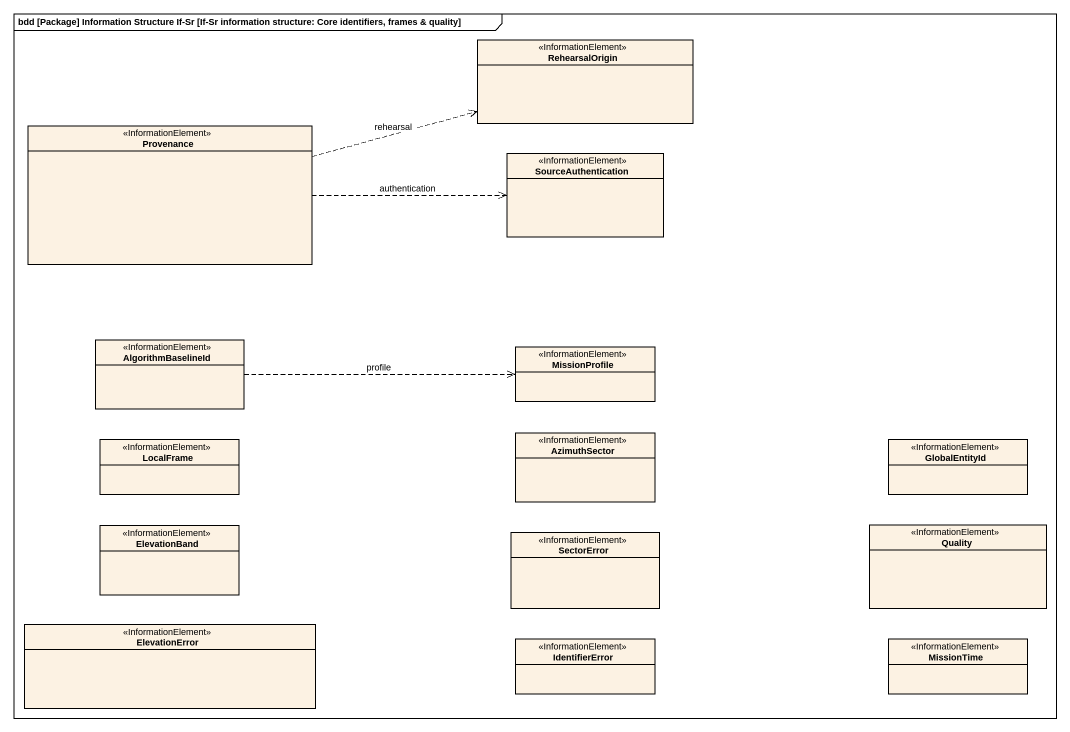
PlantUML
@startuml
mainframe bdd [Package] Information Structure If-Sr [If-Sr information structure: Core identifiers, frames & quality]
hide circle
hide empty members
class RehearsalOrigin <<InformationElement>>
class Provenance <<InformationElement>>
class SourceAuthentication <<InformationElement>>
class AlgorithmBaselineId <<InformationElement>>
class MissionProfile <<InformationElement>>
class LocalFrame <<InformationElement>>
class AzimuthSector <<InformationElement>>
class GlobalEntityId <<InformationElement>>
class ElevationBand <<InformationElement>>
class SectorError <<InformationElement>>
class Quality <<InformationElement>>
class ElevationError <<InformationElement>>
class IdentifierError <<InformationElement>>
class MissionTime <<InformationElement>>
Provenance .right.> RehearsalOrigin : rehearsal
Provenance .right.> SourceAuthentication : authentication
AlgorithmBaselineId .right.> MissionProfile : profile
@enduml
